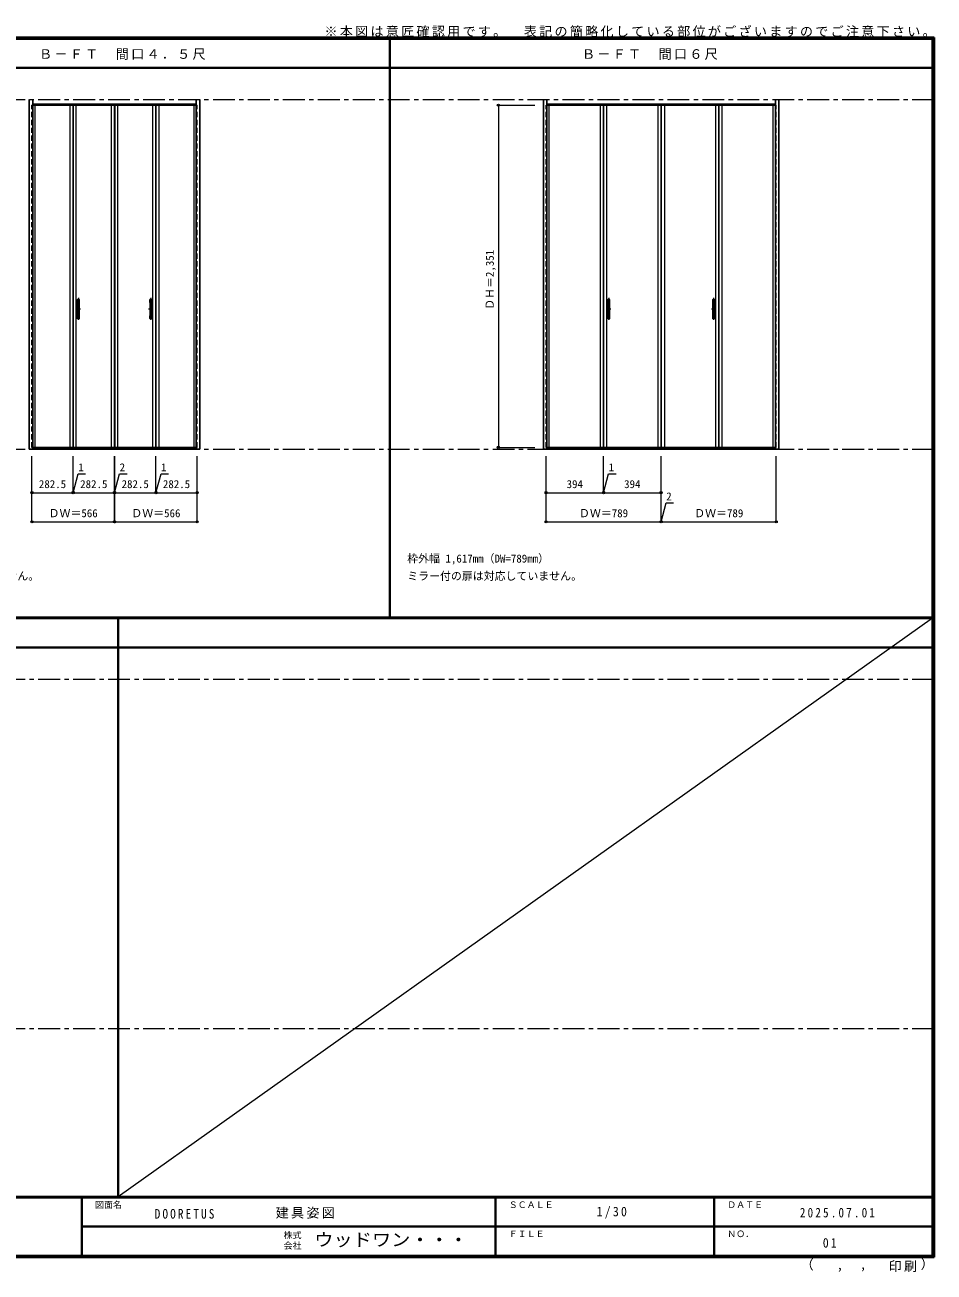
# Model space of a CAD drawing. Units: millimetres, scale not verified. Extents: x -6000 to 5700, y -4307 to 4260.
# Drawn here: x -541 to 5700, y -4307 to 4260 of the extents above; entities that cross this region are included whole.
import ezdxf
from ezdxf.enums import TextEntityAlignment as Align

# ---------------------------------------------------------------- set-up
doc = ezdxf.new("R2010")
doc.units = ezdxf.units.MM
doc.header["$LTSCALE"] = 30
doc.header["$PDMODE"] = 32
doc.header["$PDSIZE"] = 15
doc.linetypes.add('CHAIN1', pattern=[8, 5, -1, 1, -1])
doc.linetypes.add('DASHED1', pattern=[1.8, 1.2, -0.6])
for name, color, linetype, lineweight in [('0-1_通り芯', 4, 'CHAIN1', 9), ('0-2_扉', 3, 'Continuous', 25), ('0-3_仕上げ', 7, 'Continuous', 18), ('0-4_枠', 3, 'Continuous', 25), ('0-7_取手', 7, 'Continuous', 18), ('0-B_寸法', 7, 'Continuous', 9), ('F-1_枠', 6, 'Continuous', 40)]:
    doc.layers.add(name, color=color, linetype=linetype, lineweight=lineweight)
doc.layers.add('0-A_文字', color=7, linetype='Continuous')
doc.layers.add('F-A_文字', color=7, linetype='Continuous')
doc.styles.add('ＭＳ ゴシック', font='')
doc.styles.get('ＭＳ ゴシック').set_extended_font_data('MS Gothic')

msp = doc.modelspace()

# ---------------------------------------------------------------- linework, layer by layer
at = {"layer": '0-1_通り芯', "color": 7, "lineweight": 18}
for p, q in [((-5490, 3747), (5700, 3747)), ((-5490, 1347), (5700, 1347)), ((-5490, -233.5), (5700, -233.5)), ((-5490, -2633.5), (5700, -2633.5))]:
    msp.add_line(p, q, dxfattribs=at)
at = {"layer": '0-1_通り芯'}
for p, q in [((-174.5, 2385.5), (-174.5, 2231.5)), ((322.5, 2385.5), (322.5, 2231.5)), ((3466.67, 2385.5), (3466.67, 2231.5)), ((4186.67, 2385.5), (4186.67, 2231.5)), ((-159.5, 2308.5), (-189.5, 2308.5)), ((337.5, 2308.5), (307.5, 2308.5)), ((3481.67, 2308.5), (3451.67, 2308.5)), ((4201.67, 2308.5), (4171.67, 2308.5))]:
    msp.add_line(p, q, dxfattribs=at)
at = {"layer": '0-1_通り芯', "color": 7, "linetype": 'Continuous', "lineweight": 18}
msp.add_line((5690, 184.5), (100, -3790), dxfattribs=at)
at = {"layer": '0-2_扉', "color": 4, "linetype": 'DASHED1', "lineweight": 9}
for p, q in [((-493, 1358.5), (-493, 3709.5)), ((-487.5, 3709.5), (-493, 3709.5)), ((635.5, 3709.5), (641, 3709.5)), ((641, 1358.5), (641, 3709.5)), ((3036.67, 1358.5), (3036.67, 3709.5)), ((3042.17, 3709.5), (3036.67, 3709.5)), ((4611.17, 3709.5), (4616.67, 3709.5)), ((4616.67, 1358.5), (4616.67, 3709.5)), ((-487.5, 1358.5), (-493, 1358.5)), ((635.5, 1358.5), (641, 1358.5)), ((3042.17, 1358.5), (3036.67, 1358.5)), ((4611.17, 1358.5), (4616.67, 1358.5))]:
    msp.add_line(p, q, dxfattribs=at)
at = {"layer": '0-2_扉'}
for p, q in [((-487.5, 3709.5), (-210.5, 3709.5)), ((-210.5, 1358.5), (-210.5, 3709.5)), ((-209.5, 3709.5), (73, 3709.5)), ((-209.5, 1358.5), (-209.5, 3709.5)), ((73, 3709.5), (73, 1358.5)), ((75, 3709.5), (357.5, 3709.5)), ((75, 3709.5), (75, 1358.5)), ((357.5, 3709.5), (357.5, 1358.5)), ((358.5, 3709.5), (358.5, 1358.5)), ((358.5, 3709.5), (635.5, 3709.5)), ((3042.17, 3709.5), (3430.67, 3709.5)), ((3430.67, 1358.5), (3430.67, 3709.5)), ((3431.67, 3709.5), (3825.67, 3709.5)), ((3431.67, 1358.5), (3431.67, 3709.5)), ((3825.67, 3709.5), (3825.67, 1358.5)), ((3827.67, 3709.5), (4221.67, 3709.5)), ((3827.67, 3709.5), (3827.67, 1358.5)), ((4221.67, 3709.5), (4221.67, 1358.5)), ((4222.67, 3709.5), (4222.67, 1358.5)), ((4222.67, 3709.5), (4611.17, 3709.5)), ((-487.5, 1358.5), (-210.5, 1358.5)), ((-209.5, 1358.5), (73, 1358.5)), ((75, 1358.5), (357.5, 1358.5)), ((358.5, 1358.5), (635.5, 1358.5)), ((3042.17, 1358.5), (3430.67, 1358.5)), ((3431.67, 1358.5), (3825.67, 1358.5)), ((3827.67, 1358.5), (4221.67, 1358.5)), ((4222.67, 1358.5), (4611.17, 1358.5))]:
    msp.add_line(p, q, dxfattribs=at)
at = {"layer": '0-3_仕上げ'}
for p, q in [((-472, 1358.5), (-472, 3709.5)), ((-231.5, 1358.5), (-231.5, 3709.5)), ((-188.5, 1358.5), (-188.5, 3709.5)), ((52, 1358.5), (52, 3709.5)), ((96, 1358.5), (96, 3709.5)), ((336.5, 1358.5), (336.5, 3709.5)), ((379.5, 1358.5), (379.5, 3709.5)), ((620, 1358.5), (620, 3709.5)), ((3057.67, 1358.5), (3057.67, 3709.5)), ((3409.67, 1358.5), (3409.67, 3709.5)), ((3452.67, 1358.5), (3452.67, 3709.5)), ((3804.67, 3709.5), (3804.67, 1358.5)), ((3848.67, 3709.5), (3848.67, 1358.5)), ((4200.67, 3709.5), (4200.67, 1358.5)), ((4243.67, 3709.5), (4243.67, 1358.5)), ((4595.67, 1358.5), (4595.67, 3709.5))]:
    msp.add_line(p, q, dxfattribs=at)
at = {"layer": '0-4_枠'}
for p, q in [((-511.5, 1347), (-511.5, 3747)), ((-487.5, 1347), (-487.5, 3747)), ((-487.5, 3717), (635.5, 3717)), ((635.5, 1347), (635.5, 3747)), ((659.5, 1347), (659.5, 3747)), ((3018.17, 1347), (3018.17, 3747)), ((3042.17, 1347), (3042.17, 3747)), ((3042.17, 3717), (4611.17, 3717)), ((4611.17, 1347), (4611.17, 3747)), ((4635.17, 1347), (4635.17, 3747)), ((-511.5, 1347), (659.5, 1347)), ((-487.5, 1352), (635.5, 1352)), ((3018.17, 1347), (4635.17, 1347)), ((3042.17, 1352), (4611.17, 1352))]:
    msp.add_line(p, q, dxfattribs=at)
at = {"layer": '0-7_取手'}
for p, q in [((-180.5, 2354.5), (-180.5, 2372.5)), ((-168.5, 2354.5), (-168.5, 2372.5)), ((316.5, 2354.5), (316.5, 2372.5)), ((328.5, 2354.5), (328.5, 2372.5)), ((3460.67, 2354.5), (3460.67, 2372.5)), ((3472.67, 2354.5), (3472.67, 2372.5)), ((4180.67, 2354.5), (4180.67, 2372.5)), ((4192.67, 2354.5), (4192.67, 2372.5)), ((-180.5, 2244.5), (-180.5, 2262.5)), ((-168.5, 2244.5), (-168.5, 2262.5)), ((316.5, 2244.5), (316.5, 2262.5)), ((328.5, 2244.5), (328.5, 2262.5)), ((3460.67, 2244.5), (3460.67, 2262.5)), ((3472.67, 2244.5), (3472.67, 2262.5)), ((4180.67, 2244.5), (4180.67, 2262.5)), ((4192.67, 2244.5), (4192.67, 2262.5))]:
    msp.add_line(p, q, dxfattribs=at)
at = {"layer": '0-7_取手', "color": 3, "lineweight": 25}
for p, q in [((-179.5, 2242.5), (-179.5, 2374.5)), ((-170.5, 2375.5), (-178.5, 2375.5)), ((-169.5, 2242.5), (-169.5, 2374.5)), ((317.5, 2242.5), (317.5, 2374.5)), ((326.5, 2375.5), (318.5, 2375.5)), ((327.5, 2242.5), (327.5, 2374.5)), ((3461.67, 2242.5), (3461.67, 2374.5)), ((3470.67, 2375.5), (3462.67, 2375.5)), ((3471.67, 2242.5), (3471.67, 2374.5)), ((4181.67, 2242.5), (4181.67, 2374.5)), ((4190.67, 2375.5), (4182.67, 2375.5)), ((4191.67, 2242.5), (4191.67, 2374.5)), ((-178.5, 2241.5), (-170.5, 2241.5)), ((318.5, 2241.5), (326.5, 2241.5)), ((3462.67, 2241.5), (3470.67, 2241.5)), ((4182.67, 2241.5), (4190.67, 2241.5))]:
    msp.add_line(p, q, dxfattribs=at)
at = {"layer": '0-7_取手'}
for centre, start, end in [((-179.5, 2372.5), 90, 180), ((-179.5, 2354.5), 180, 270), ((-169.5, 2372.5), 0, 90), ((-169.5, 2354.5), 270, 0), ((317.5, 2372.5), 90, 180), ((317.5, 2354.5), 180, 270), ((327.5, 2372.5), 0, 90), ((327.5, 2354.5), 270, 0), ((3461.67, 2372.5), 90, 180), ((3461.67, 2354.5), 180, 270), ((3471.67, 2372.5), 0, 90), ((3471.67, 2354.5), 270, 0), ((4181.67, 2372.5), 90, 180), ((4181.67, 2354.5), 180, 270), ((4191.67, 2372.5), 0, 90), ((4191.67, 2354.5), 270, 0), ((-179.5, 2262.5), 90, 180), ((-179.5, 2244.5), 180, 270), ((-169.5, 2262.5), 0, 90), ((-169.5, 2244.5), 270, 0), ((317.5, 2262.5), 90, 180), ((317.5, 2244.5), 180, 270), ((327.5, 2262.5), 0, 90), ((327.5, 2244.5), 270, 0), ((3461.67, 2262.5), 90, 180), ((3461.67, 2244.5), 180, 270), ((3471.67, 2262.5), 0, 90), ((3471.67, 2244.5), 270, 0), ((4181.67, 2262.5), 90, 180), ((4181.67, 2244.5), 180, 270), ((4191.67, 2262.5), 0, 90), ((4191.67, 2244.5), 270, 0)]:
    msp.add_arc(centre, 1, start, end, dxfattribs=at)
at = {"layer": '0-7_取手', "color": 3, "lineweight": 25}
for centre, start, end in [((-178.5, 2374.5), 90, 180), ((-170.5, 2374.5), 0, 90), ((318.5, 2374.5), 90, 180), ((326.5, 2374.5), 0, 90), ((3462.67, 2374.5), 90, 180), ((3470.67, 2374.5), 0, 90), ((4182.67, 2374.5), 90, 180), ((4190.67, 2374.5), 0, 90), ((-178.5, 2242.5), 180, 270), ((-170.5, 2242.5), 270, 0), ((318.5, 2242.5), 180, 270), ((326.5, 2242.5), 270, 0), ((3462.67, 2242.5), 180, 270), ((3470.67, 2242.5), 270, 0), ((4182.67, 2242.5), 180, 270), ((4190.67, 2242.5), 270, 0)]:
    msp.add_arc(centre, 1, start, end, dxfattribs=at)
at = {"layer": '0-B_寸法', "color": 4}
for p, q in [((2709.17, 3709.5), (2959.17, 3709.5)), ((2709.17, 3709.5), (2709.17, 1358.5)), ((-493, 847), (-493, 1297)), ((-210.5, 1047), (-210.5, 1297)), ((73, 847), (73, 1297)), ((75, 847), (75, 1297)), ((357.5, 1047), (357.5, 1297)), ((641, 847), (641, 1297)), ((2709.17, 1358.5), (2959.17, 1358.5)), ((3036.67, 847), (3036.67, 1297)), ((3825.67, 847), (3825.67, 1297)), ((74, 1047), (108.95, 1177.43)), ((108.95, 1177.43), (159.73, 1177.43)), ((-493, 1047), (-210.5, 1047)), ((-209.5, 1047), (73, 1047)), ((73, 1047), (75, 1047)), ((75, 1047), (357.5, 1047)), ((358.5, 1047), (641, 1047)), ((3431.67, 1047), (3825.67, 1047)), ((-493, 847), (73, 847)), ((75, 847), (641, 847)), ((3036.67, 847), (3825.67, 847))]:
    msp.add_line(p, q, dxfattribs=at)
for points in [[(-210.5, 1047), (-209.5, 1047), (-209.5, 1297)], [(357.5, 1047), (358.5, 1047), (358.5, 1297)], [(3036.67, 1047), (3430.67, 1047), (3430.67, 1297)], [(3430.67, 1047), (3431.67, 1047), (3431.67, 1297)], [(3825.67, 847), (3827.67, 847), (3827.67, 1297)], [(3827.67, 847), (4616.67, 847), (4616.67, 1297)], [(-210, 1047), (-175.05, 1177.43), (-124.27, 1177.43)], [(358, 1047), (392.95, 1177.43), (443.73, 1177.43)], [(3431.17, 1047), (3466.11, 1177.43), (3516.9, 1177.43)], [(3826.67, 847), (3861.61, 977.43), (3912.4, 977.43)]]:
    msp.add_lwpolyline(points, dxfattribs=at)
at = {"layer": '0-B_寸法'}
for p in [(2709.17, 3709.5), (2709.17, 1358.5), (-493, 1047), (-210.5, 1047), (-209.5, 1047), (73, 1047), (75, 1047), (357.5, 1047), (358.5, 1047), (641, 1047), (3036.67, 1047), (3430.67, 1047), (3431.67, 1047), (3825.67, 1047), (-493, 847), (73, 847), (75, 847), (641, 847), (3036.67, 847), (3825.67, 847), (3827.67, 847), (4616.67, 847)]:
    msp.add_point(p, dxfattribs=at)
at = {"layer": 'F-1_枠'}
for p, q in [((-6000, 4175), (5700, 4175)), ((-6000, 4170), (5700, 4170)), ((-6000, 4165), (5700, 4165)), ((1963.33, 190.5), (1963.33, 4175)), ((5690, 4175), (5690, -4205)), ((5695, 4175), (5695, -4205)), ((5700, 4175), (5700, -4205)), ((-6000, 3965), (5700, 3965)), ((-6000, 190.5), (5700, 190.5)), ((-6000, 187.5), (5700, 187.5)), ((-6000, 184.5), (5700, 184.5)), ((100, -3790), (100, 184.5)), ((-6000, -15.5), (5700, -15.5)), ((5700, -3790), (-6000, -3790)), ((5700, -3795), (-6000, -3795)), ((-150, -3795), (-150, -4195)), ((2690, -3795), (2690, -4195)), ((4190, -3795), (4190, -4195)), ((-150, -3995), (5690, -3995.01)), ((5700, -4195), (-6000, -4195)), ((5700, -4200), (-6000, -4200)), ((5700, -4205), (-6000, -4205))]:
    msp.add_line(p, q, dxfattribs=at)

# ---------------------------------------------------------------- texts
at = {"layer": '0-A_文字', "style": 'ＭＳ ゴシック'}
for s, p in [('枠外幅 1,617mm（DW=789mm）', (2083.33, 550.5)), ('ミラー付の扉は対応していません。', (-1643.33, 430.5)), ('ミラー付の扉は対応していません。', (2083.33, 430.5))]:
    msp.add_text(s, height=54.99, dxfattribs=at).set_placement(p, align=Align.BOTTOM_LEFT)
at = {"layer": '0-A_文字', "char_height": 65.98, "attachment_point": 7, "style": 'ＭＳ ゴシック'}
for s, insert in [('\\T1.17;※本図は意匠確認用です。\u3000表記の簡略化している部位がございますのでご注意下さい。', (1515, 4175)), ('\\T1.17;Ｂ－ＦＴ\u3000間口４．５尺', (-443.75, 4020)), ('\\T1.17;Ｂ－ＦＴ\u3000間口６尺', (3282.92, 4020))]:
    msp.add_mtext(s, dxfattribs=dict(at, insert=insert))
at = {"layer": '0-B_寸法', "style": 'ＭＳ ゴシック'}
msp.add_text('ＤＨ＝2,351', height=54.99, rotation=90, dxfattribs=at).set_placement((2694.17, 2303.25), align=Align.BOTTOM_LEFT)
for s, p in [('1', (-175.05, 1177.43)), ('2', (108.95, 1177.43)), ('1', (392.95, 1177.43)), ('1', (3466.11, 1177.43)), ('282.5', (-445.5, 1062)), ('282.5', (-162, 1062)), ('282.5', (122.5, 1062)), ('282.5', (406, 1062)), ('394', (3177.42, 1062)), ('394', (3572.42, 1062)), ('2', (3861.61, 977.43)), ('ＤＷ＝566', (-378.75, 862)), ('ＤＷ＝566', (189.25, 862)), ('ＤＷ＝789', (3262.42, 862)), ('ＤＷ＝789', (4053.42, 862))]:
    msp.add_text(s, height=54.99, dxfattribs=at).set_placement(p, align=Align.BOTTOM_LEFT)
at = {"layer": 'F-A_文字', "style": 'ＭＳ ゴシック'}
for s, height, p in [('図面名', 43.99, (-60, -3880)), ('ＳＣＡＬＥ', 43.99, (2780, -3880)), ('ＤＡＴＥ', 43.99, (4280, -3880)), ('株式', 43.99, (1235, -4089)), ('ＦＩＬＥ', 43.99, (2780, -4080)), ('ＮＯ．', 43.99, (4280, -4080)), ('会社', 43.99, (1235, -4161)), ('（', 65.98, (4784.03, -4308.31)), (',', 65.98, (5031.28, -4308.31)), (',', 65.98, (5190.2, -4305.53)), ('）', 65.98, (5608.4, -4304.13))]:
    msp.add_text(s, height=height, dxfattribs=at).set_placement(p, align=Align.BOTTOM_LEFT)
at = {"layer": 'F-A_文字', "style": 'ＭＳ ゴシック', "width": 1.1}
msp.add_text('ウッドワン・・・', height=87.98, dxfattribs=at).set_placement((1445, -4155), align=Align.BOTTOM_LEFT)
at = {"layer": 'F-A_文字', "char_height": 65.98, "attachment_point": 7, "style": 'ＭＳ ゴシック'}
for s, insert in [('\\T1.38;\\W0.9;1/30', (3383.75, -3940)), ('\\T1.39;\\W0.85;DOORETUS', (350, -3940.79)), ('\\T1.17;建具姿図', (1180.42, -3940)), ('\\T1.39;\\W0.85;2025.07.01', (4778.75, -3932.5)), ('\\T1.36;\\W0.9;01', (4936.25, -4140)), ('\\T1.17;印刷', (5388.15, -4306.92))]:
    msp.add_mtext(s, dxfattribs=dict(at, insert=insert))

doc.saveas('drawing.dxf')
